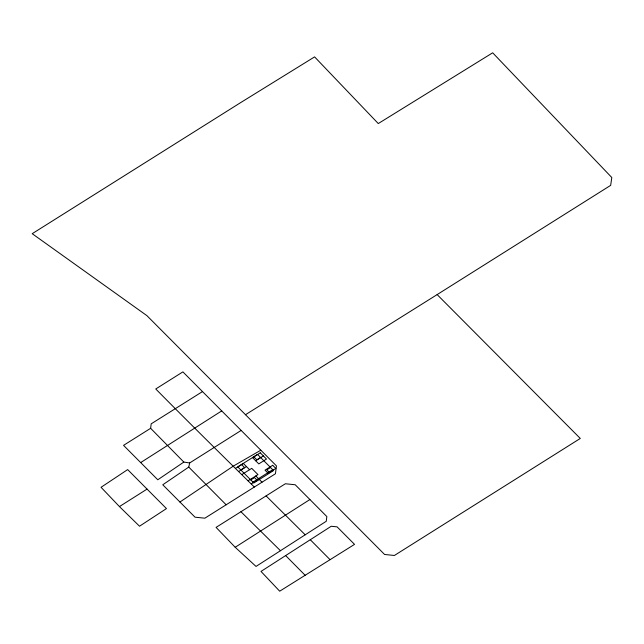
<?xml version="1.0" encoding="UTF-8"?>
<svg xmlns="http://www.w3.org/2000/svg" width="644" height="644" viewBox="0 0 644 644"><rect width="100%" height="100%" fill="white"/><g stroke="black" fill="none" stroke-linecap="round" stroke-linejoin="round"><path stroke-width="0.97" d="M241.154 430.425L189.658 462.956L183.83 462.078L157.788 479.78L123.551 445.358L150.632 428.3L151.187 423.841L202.498 391.584M254.348 487.041C221.278 454.559 188.33 421.965 155.751 388.976L182.896 371.878L276.461 465.91L275.431 473.767L204.848 518.187L195.027 517.188L162.771 484.779L188.756 467.085L189.658 462.956M179.942 502.03L233.434 466.031L260.82 450.204M140.682 462.577L221.721 410.904M305.192 534.802L256.03 566.43L235.205 547.271L216.078 527.38L285.373 483.757L295.21 484.763L326.838 516.56L326.258 521.27L305.192 534.802L266.101 495.896M285.654 555.571L261.005 571.429L279.705 591.192L354.538 544.373L337.086 526.848L331.209 526.269L285.654 555.571L305.143 575.285M235.205 547.271L309.909 499.527M119.446 506.578L139.523 526.212L166.466 508.591L127.665 469.597L101.052 487.299L119.446 506.578L147.057 489.102M437.139 294.598L610.665 185.359L611.8 177.519L492.676 52.808L378.278 123.559L314.594 56.889L240.091 102.96L32.2 233.692L146.913 315.649L384.573 554.468L394.394 555.474L580.284 438.451L437.139 294.598L245.501 414.712M235.672 468.285L243.36 463.447L249.582 469.701M240.816 469.935L244.559 467.576L241.516 464.517M260.587 457.473L256.843 459.832L253.808 456.781M238.787 471.416L246.467 466.578M255.692 460.766L263.372 455.928M241.903 474.539L251.732 468.349L257.954 474.596L248.125 480.786M250.774 479.933L254.509 477.574L256.698 479.772M270.544 467.48L266.801 469.83L268.991 472.036M252.955 482.131L272.734 469.677M251.232 483.918L258.92 479.08M240.945 511.73L280.462 550.717M255.805 475.948L262.028 482.203M310.295 539.736L330.066 559.684M150.632 428.3L183.814 462.07M188.756 467.085L226.157 504.783M257.552 454.423L237.773 466.876L253.808 482.992L273.587 470.531L257.552 454.423M260.257 452.804L252.577 457.643L258.799 463.897L266.479 459.051L260.257 452.804M272.71 465.306L265.022 470.144L268.137 473.268L275.817 468.43L272.71 465.306"/></g></svg>
